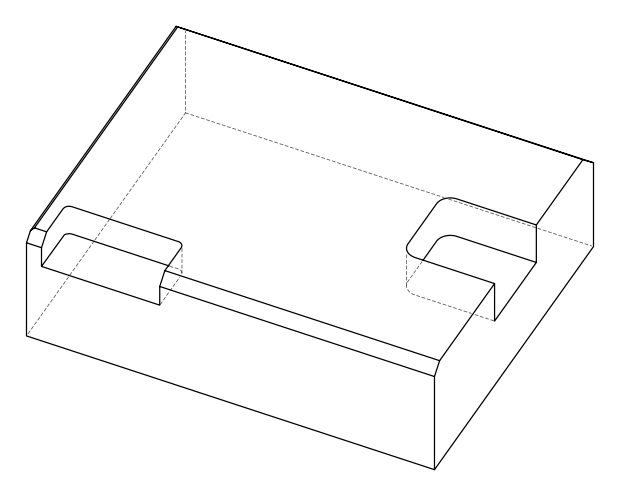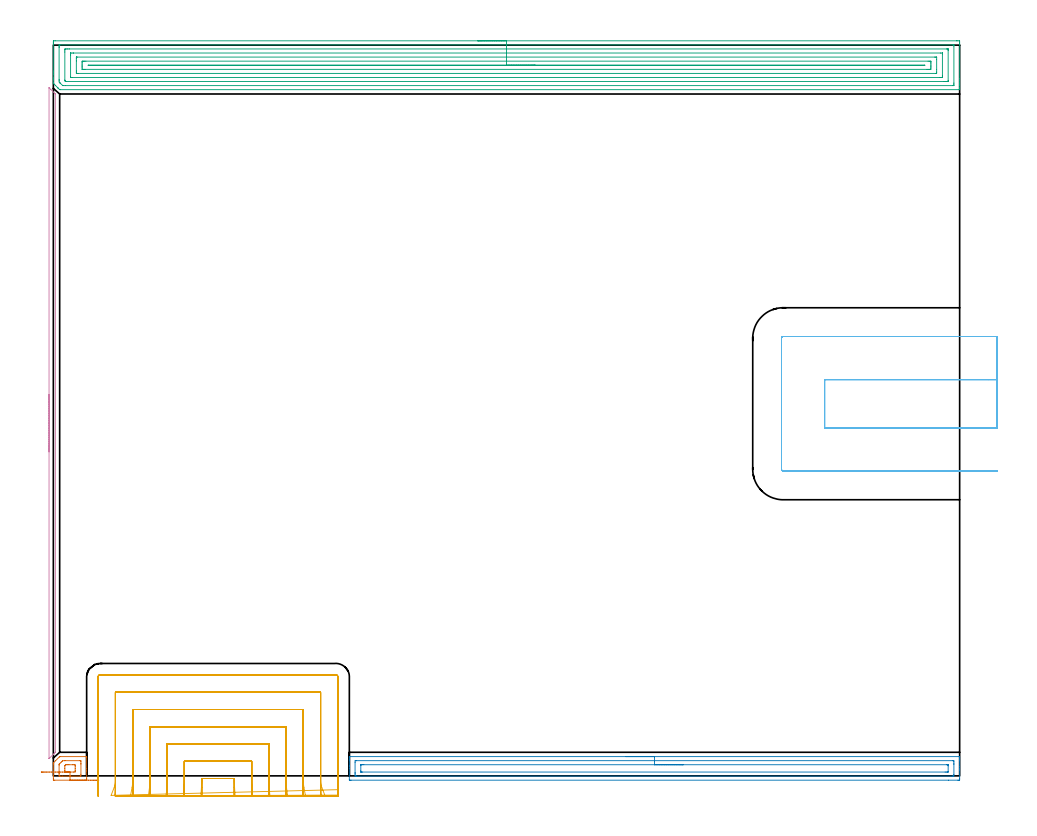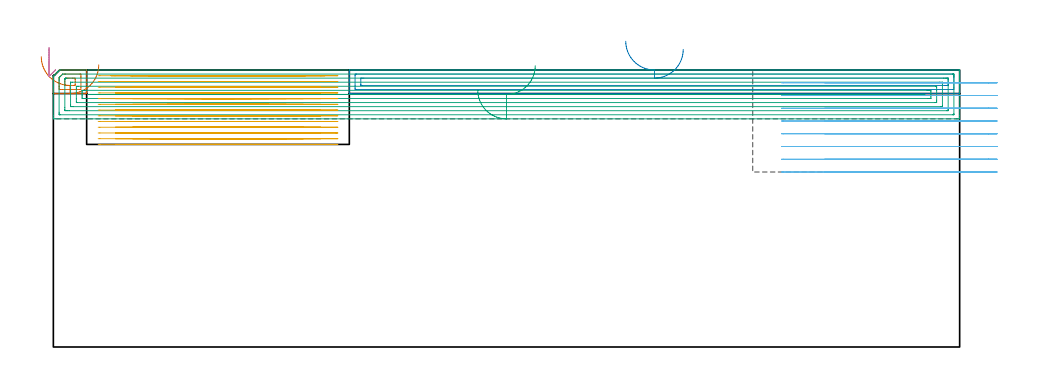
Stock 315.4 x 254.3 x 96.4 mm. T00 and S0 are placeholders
(PLAN: 6 operations, 2 tool changes, 65.6 min)
(1 AREA_MILL | FG_CHAMFER_SURFACE | UGT0205_001 | 0.5 min | 560 mm3)
(2 AREA_MILL_1 | FG_CHAMFER_SURFACE_1 | UGT0205_001 | 5.32 min | 7314 mm3)
(3 AREA_MILL_2 | FG_CHAMFER_SURFACE_2 | UGT0205_001 | 17.83 min | 45574 mm3)
(4 AREA_MILL_3 | FG_CHAMFER_SURFACE_3 | UGT0205_001 | 2.01 min | 559 mm3)
(5 MILL_SLOT | SLOT_PARTIAL_RECTANGULAR | NXT0201_009 | Follow Part, ap 2, ae 75% | 33.35 min | 92008 mm3)
(6 MILL_SLOT_1 | SLOT_PARTIAL_RECTANGULAR_1 | UGT0201_094 | Follow Part, ap 5, ae 75% | 6.57 min | 169039 mm3)
(TOOL UGT0205_001 | Chamfer Mill 20 x 3 x 45 deg. | D20 FL50 Z2)
(TOOL NXT0201_009 | ENDMILL 8mm [2P460-0800-NA 1630] | D8 FL26 Z6)
(TOOL UGT0201_094 | End mill 20 mm | D20 FL38 Z4)
(OP 1 AREA_MILL)
G17 G21 G94 G90
T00 M6
G54
G17 G0 G90 X15.8 Y-1.5 S1061 M3
G43 Z106.4 H0
Z98.2
G94 G1 X15.762 Z97.328 F250.
X15.648 Z96.463
X15.459 Z95.612
X15.197 Z94.78
X14.863 Z93.974
X14.46 Z93.2
X13.992 Z92.464
X13.46 Z91.772
X12.871 Z91.129
X12.228 Z90.539
X11.536 Z90.008
X10.8 Z89.54
X10.026 Z89.137
X9.22 Z88.803
X8.388 Z88.541
X7.537 Z88.352
X6.672 Z88.238
X5.8 Z88.2
X0.493
X0.006 Y-1.49 Z88.204
X0.003 Y-1.446 Z88.249
X0. Y-0.953 Z88.741
Y-0.168 Z89.531
Y-0.065 Z89.634
Y4.171 Z93.87
X0.002 Y4.377 Z94.075
X0.004 Y4.493 Z94.19
X0.051 Y4.553 Z94.25
X0.764 Y5.265 Z94.964
X2.097 Y6.597 Z96.296
X2.147 Y6.646 Z96.346
X2.206 Y6.695 Z96.391
X2.262 Y6.7 Z96.4
X11.541
X11.549 Y6.695 Z96.395
X11.552 Y6.693 Z96.393
X11.59 Y6.664 Z96.36
X11.6 Y6.574 Z96.272
Y2.497 Z92.196
Y1.712 Z91.405
Y-0.953 Z88.742
X11.597 Y-1.349 Z88.346
X11.59 Y-1.491 Z88.205
X11.448 Y-1.498 Z88.198
X11.107 Y-1.5 Z88.2
X5.8
Y-0.086 Z89.614
X3.168
X2.282 Y-0.085 Z89.615
X2.262 Y-0.084 Z89.616
X2.01 Y-0.065 Z89.635
X2.003 Y0.195 Z89.895
X2. Y0.823 Z90.523
Y1.087 Z90.787
X2.002 Y3.75 Z93.45
X2.01 Y4.014 Z93.714
X2.022 Y4.06 Z93.76
X2.043 Y4.087 Z93.787
X2.1 Y4.148 Z93.848
X2.262 Y4.313 Z94.013
X2.737 Y4.788 Z94.488
X3.147 Y5.196 Z94.896
X3.183 Y5.229 Z94.929
X3.227 Y5.265 Z94.965
X4.011 Y5.285 Z94.985
X4.031
X9.318
X9.338 Y5.284 Z94.984
X9.59 Y5.265 Z94.965
X9.597 Y5.004 Z94.704
X9.6 Y4.377 Z94.077
Y4.113 Z93.813
X9.599 Y0.561 Z90.261
X9.59 Y-0.065 Z89.635
X9.357 Y-0.084 Z89.616
X9.338 Y-0.085 Z89.615
X5.8 Y-0.086 Z89.614
Y1.328 Z91.028
X5.297 Y1.329 Z91.029
X4.916
X4.41 Y1.332 Z91.032
X4.031 Y1.335 Z91.035
X4.003 Y1.712 Z91.412
X4.001 Y1.742 Z91.442
X4. Y2.631 Z92.331
X4.003 Y3.488 Z93.188
X4.005 Y3.515 Z93.215
X4.031 Y3.62 Z93.32
X4.288 Y3.864 Z93.564
X4.538 Y3.868 Z93.568
X4.916 Y3.87 Z93.57
X5.419 Y3.871 Z93.571
X6.684
X7.191 Y3.868 Z93.568
X7.569 Y3.864 Z93.564
X7.597 Y3.488 Z93.188
X7.599 Y3.458 Z93.158
X7.6 Y2.6 Z92.3
X7.599 Y1.712 Z91.412
X7.598 Y1.682 Z91.382
X7.569 Y1.335 Z91.035
X7.064 Y1.331 Z91.031
X5.8 Y1.328 Z91.028
X4.928 Z91.066
X4.064 Z91.18
X3.212 Z91.368
X2.38 Z91.631
X1.574 Y1.327 Z91.964
X0.8 Z92.367
X0.064 Z92.835
X-0.628 Z93.366
X-1.272 Z93.956
X-1.861 Y1.326 Z94.599
X-2.393 Z95.291
X-2.861 Z96.026
X-3.264 Z96.8
X-3.599 Z97.606
X-3.861 Z98.438
X-4.05 Z99.289
X-4.164 Z100.154
X-4.202 Z101.026
G0 Z106.4
M5
M2
(OP 2 AREA_MILL_1)
G17 G21 G94 G90
T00 M6
G54
G17 G0 G90 X199.2 Y6.7 S1061 M3
G43 Z106.4 H0
G94 G1 X199.238 Z105.528 F250.
X199.352 Z104.664
X199.541 Z103.812
X199.803 Z102.98
X200.137 Z102.174
X200.54 Z101.4
X201.008 Z100.664
X201.54 Z99.972
X202.129 Z99.329
X202.772 Z98.74
X203.464 Z98.208
X204.2 Z97.74
X204.974 Z97.337
X205.78 Z97.003
X206.612 Z96.741
X207.464 Z96.552
X208.328 Z96.438
X209.2 Z96.4
X315.257
X315.39 Y6.697 Z96.388
X315.394 Y6.669 Z96.36
X315.4 Y6.349 Z96.048
Y5.834 Z95.533
Y5.265 Z94.96
Y3.204 Z92.901
Y2.603 Z92.297
Y2.013 Z91.709
Y-0.953 Z88.744
X315.398 Y-1.257 Z88.44
X315.39 Y-1.492 Z88.205
X315.155 Y-1.499 Z88.199
X314.812 Y-1.5 Z88.2
X311.511
X103.588
X103.243 Y-1.497 Z88.201
X103.01 Y-1.491 Z88.205
X103. Y-1.255 Z88.442
Y2.6 Z92.295
Y3.204 Z92.901
Y3.488 Z93.185
Y5.265 Z94.96
Y5.834 Z95.533
Y6.35 Z96.049
X103.006 Y6.669 Z96.36
X103.01 Y6.697 Z96.388
X103.143 Y6.7 Z96.4
X209.2
Y5.286 Z94.986
X313.008 Y5.285 Z94.985
X313.029
X313.39 Y5.265 Z94.965
X313.398 Y4.897 Z94.597
X313.4 Y4.377 Z94.077
Y4.007 Z93.707
X313.399 Y0.455 Z90.155
X313.39 Y-0.065 Z89.635
X313.049 Y-0.085 Z89.615
X313.029
X105.392
X105.371
X105.01 Y-0.065 Z89.635
X105.002 Y0.303 Z90.003
X105. Y0.823 Z90.523
Y1.193 Z90.893
X105.002 Y4.745 Z94.445
X105.01 Y5.265 Z94.965
X105.351 Y5.285 Z94.985
X105.371
X209.2 Y5.286 Z94.986
Y3.872 Z93.572
X310.862 Y3.871 Z93.571
X311.247 Y3.87 Z93.57
X311.373 Y3.867 Z93.567
X311.387 Y3.865 Z93.565
X311.393 Y3.824 Z93.524
X311.398 Y3.743 Z93.443
X311.399 Y3.641 Z93.341
X311.4 Y3.488 Z93.188
X311.398 Y1.56 Z91.26
X311.39 Y1.406 Z91.106
X311.382 Y1.335 Z91.035
X311.342 Y1.333 Z91.033
X311.247 Y1.33 Z91.03
X310.74 Y1.329 Z91.029
X310.355 Y1.328 Z91.028
X107.538 Y1.329 Z91.029
X107.153 Y1.33 Z91.03
X107.027 Y1.333 Z91.033
X107.013 Y1.334 Z91.034
X107.007 Y1.376 Z91.076
X107.002 Y1.457 Z91.157
X107.001 Y1.559 Z91.259
X107. Y1.712 Z91.412
X107.002 Y3.639 Z93.339
X107.01 Y3.793 Z93.493
X107.018 Y3.865 Z93.565
X107.058 Y3.867 Z93.567
X107.153 Y3.869 Z93.569
X107.66 Y3.871 Z93.571
X108.045 Y3.872 Z93.572
X209.2
X210.072 Z93.61
X210.936 Z93.723
X211.788 Z93.912
X212.62 Z94.175
X213.426 Z94.508
X214.2 Z94.911
X214.936 Z95.38
X215.628 Z95.911
X216.271 Z96.5
X216.86 Z97.144
X217.392 Z97.836
X217.86 Z98.572
X218.263 Z99.345
X218.597 Z100.151
X218.859 Z100.983
X219.048 Z101.835
X219.162 Z102.7
X219.2 Z103.572
G0 Z106.4
M5
M2
(OP 3 AREA_MILL_2)
G17 G21 G94 G90
T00 M6
G54
G17 G0 G90 X147.7 Y255.8 S1061 M3
G43 Z106.4 H0
Z89.4
G94 G1 X147.738 Z88.528 F250.
X147.852 Z87.664
X148.041 Z86.812
X148.303 Z85.98
X148.637 Z85.174
X149.04 Z84.4
X149.509 Z83.664
X150.04 Z82.972
X150.629 Z82.329
X151.272 Z81.74
X151.964 Z81.208
X152.7 Z80.74
X153.474 Z80.337
X154.28 Z80.003
X155.112 Z79.741
X155.964 Z79.552
X156.828 Z79.438
X157.7 Z79.4
X314.268
X314.793 Y255.798 Z79.402
X315.312 Y255.794 Z79.404
X315.392 Y255.792 Z79.406
X315.396 Y255.278 Z79.919
X315.4 Y254.675 Z80.522
Y242.584 Z92.611
Y241.981 Z93.213
Y241.414 Z93.783
Y241.095 Z94.101
Y240.528 Z94.668
Y240.208 Z94.987
Y239.569 Z95.63
Y239.176 Z96.023
Y238.828 Z96.363
X315.391 Y238.803 Z96.388
X315.239 Y238.8 Z96.4
X2.392
X2.195 Y238.805 Z96.39
X1.627 Y239.372 Z95.827
X1.556 Y239.443 Z95.756
X1.5 Y239.498 Z95.698
X0.79 Y240.208 Z94.988
X0.461 Y240.538 Z94.661
X0.231 Y240.769 Z94.431
X0.012 Y240.989 Z94.209
X0.001 Y241.004 Z94.193
X0. Y241.113 Z94.087
Y241.238 Z93.962
Y242.229 Z92.971
Y242.868 Z92.328
Y244.073 Z91.124
Y244.641 Z90.554
Y245.243 Z89.952
Y254.676 Z80.522
X0.004 Y255.278 Z79.919
X0.008 Y255.792 Z79.406
X0.088 Y255.794 Z79.404
X0.607 Y255.8 Z79.4
X157.7
Y254.386 Z80.814
X313.008
X313.23 Y254.384 Z80.816
X313.338 Y254.381 Z80.819
X313.384 Y254.379 Z80.821
X313.39 Y254.348 Z80.852
X313.395 Y254.249 Z80.951
X313.399 Y254.003 Z81.197
X313.4 Y241.095 Z94.105
X313.399 Y240.707 Z94.493
X313.39 Y240.316 Z94.884
X313.386 Y240.221 Z94.979
X313.34 Y240.218 Z94.982
X313.229 Y240.216 Z94.984
X313.008 Y240.214 Z94.986
X4.177
X3.285 Y240.216 Z94.984
X3.276 Y240.217 Z94.983
X2.392 Y241.058 Z94.142
X2.374 Y241.076 Z94.124
X2.356 Y241.095 Z94.105
X2.01 Y241.474 Z93.726
X2.004 Y241.981 Z93.219
X2.001 Y242.37 Z92.83
X2. Y253.505 Z81.695
X2.001 Y253.893 Z81.307
X2.01 Y254.284 Z80.916
X2.014 Y254.379 Z80.821
X2.06 Y254.382 Z80.818
X2.171 Y254.384 Z80.816
X2.392 Y254.386 Z80.814
X157.7
Y252.972 Z82.228
X310.868 Y252.971 Z82.229
X311.223 Y252.969 Z82.231
X311.34 Y252.967 Z82.233
X311.378 Y252.965 Z82.235
X311.39 Y252.953 Z82.247
X311.393 Y252.912 Z82.288
X311.398 Y252.795 Z82.405
X311.4 Y252.619 Z82.581
Y252.443 Z82.757
X311.399 Y241.981 Z93.219
X311.397 Y241.808 Z93.392
X311.39 Y241.636 Z93.564
X311.223 Y241.634 Z93.566
X310.684 Y241.63 Z93.57
X310.33 Y241.629 Z93.571
X309.793 Y241.628 Z93.572
X4.532 Y241.629 Z93.571
X4.355 Y241.63 Z93.57
X4.312 Y241.633 Z93.567
X4.294 Y241.635 Z93.565
X4.268 Y241.655 Z93.545
X4.177 Y241.733 Z93.467
X4.054 Y241.855 Z93.345
X4.024 Y241.887 Z93.313
X4.01 Y241.924 Z93.276
X4.007 Y241.981 Z93.219
X4.001 Y242.156 Z93.044
X4. Y251.909 Z83.291
X4.001 Y252.619 Z82.581
X4.003 Y252.792 Z82.408
X4.01 Y252.964 Z82.236
X4.177 Y252.966 Z82.234
X4.716 Y252.97 Z82.23
X5.07 Y252.971 Z82.229
X5.607 Y252.972 Z82.228
X157.7
Y251.557 Z83.643
X308.721
X309.309 Y251.554 Z83.646
X309.376 Y251.552 Z83.648
X309.39 Y251.55 Z83.65
X309.393 Y251.531 Z83.669
X309.397 Y251.482 Z83.718
X309.399 Y251.282 Z83.918
X309.4 Y243.754 Z91.446
X309.398 Y243.329 Z91.871
X309.394 Y243.117 Z92.083
X309.39 Y243.065 Z92.135
X309.386 Y243.049 Z92.151
X309.363 Y243.048 Z92.152
X309.259 Y243.045 Z92.155
X308.545 Y243.043 Z92.157
X308.369
X6.679
X6.092 Y243.046 Z92.154
X6.024 Y243.048 Z92.152
X6.01 Y243.05 Z92.15
X6.007 Y243.069 Z92.131
X6.004 Y243.118 Z92.082
X6.001 Y243.318 Z91.882
X6. Y250.846 Z84.354
X6.002 Y251.271 Z83.929
X6.006 Y251.483 Z83.717
X6.01 Y251.535 Z83.665
X6.014 Y251.551 Z83.649
X6.037 Y251.552 Z83.648
X6.141 Y251.555 Z83.645
X6.855 Y251.557 Z83.643
X7.031
X157.7
Y250.143 Z85.057
X306.76
X306.945 Y250.141 Z85.059
X307.314 Y250.136 Z85.064
X307.391 Y250.131 Z85.069
X307.394 Y250.106 Z85.094
X307.398 Y250.05 Z85.15
X307.399 Y249.959 Z85.241
X307.4 Y249.323 Z85.877
Y245.778 Z89.422
Y244.891 Z90.309
X307.397 Y244.641 Z90.559
X307.393 Y244.482 Z90.718
X307.391 Y244.468 Z90.732
X307.35 Y244.464 Z90.736
X307.253 Y244.459 Z90.741
X307.13 Y244.457 Z90.743
X8.64
X8.455 Y244.459 Z90.741
X8.086 Y244.464 Z90.736
X8.009 Y244.469 Z90.731
X8.006 Y244.494 Z90.706
X8.002 Y244.55 Z90.65
X8.001 Y244.641 Z90.559
X8. Y245.276 Z89.924
Y248.822 Z86.378
Y249.709 Z85.491
X8.003 Y249.959 Z85.241
X8.007 Y250.118 Z85.082
X8.009 Y250.132 Z85.068
X8.05 Y250.136 Z85.064
X8.147 Y250.141 Z85.059
X8.27 Y250.143 Z85.057
X157.7
Y248.729 Z86.471
X304.429 Y248.728 Z86.472
X304.975 Y248.725 Z86.475
X305.328 Y248.722 Z86.478
X305.39 Y248.714 Z86.486
X305.396 Y248.655 Z86.545
X305.399 Y248.186 Z87.014
X305.4 Y247.764 Z87.436
Y247.3 Z87.9
Y246.878 Z88.322
X305.396 Y246.414 Z88.786
X305.391 Y246. Z89.2
X305.375 Y245.878 Z89.322
X305.247 Y245.876 Z89.324
X304.975 Y245.873 Z89.327
X304.628 Y245.871 Z89.329
X304.082
X10.971 Y245.872 Z89.328
X10.425 Y245.875 Z89.325
X10.072 Y245.878 Z89.322
X10.01 Y245.886 Z89.314
X10.004 Y245.945 Z89.255
X10.001 Y246.414 Z88.786
X10. Y246.836 Z88.364
Y247.3 Z87.9
Y247.722 Z87.478
X10.004 Y248.186 Z87.014
X10.009 Y248.6 Z86.6
X10.025 Y248.722 Z86.478
X10.153 Y248.724 Z86.476
X10.425 Y248.727 Z86.473
X10.772 Y248.729 Z86.471
X11.318
X157.7
Y247.315 Z87.885
X303.189 Y247.314 Z87.886
X303.305 Y247.3 Z87.9
X303.204 Y247.286 Z87.914
X12.211
X12.095 Y247.3 Z87.9
X12.196 Y247.314 Z87.886
X157.7 Y247.315 Z87.885
X158.572 Z87.923
X159.437 Z88.037
X160.288 Z88.226
X161.12 Z88.488
X161.926 Z88.822
X162.7 Z89.225
X163.436 Z89.694
X164.128 Z90.225
X164.771 Z90.814
X165.36 Z91.457
X165.892 Z92.15
X166.36 Z92.885
X166.763 Z93.659
X167.097 Z94.465
X167.359 Z95.297
X167.548 Z96.149
X167.662 Z97.014
X167.7 Z97.885
G0 Z106.4
M5
M2
(OP 4 AREA_MILL_3)
G17 G21 G94 G90
T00 M6
G54
G17 G0 G90 X-1.5 Y112.75 S1061 M3
G43 Z106.4 H0
Z104.2
G94 G1 Y112.788 Z103.328 F250.
Y112.902 Z102.464
Y113.091 Z101.612
Y113.353 Z100.78
Y113.687 Z99.974
Y114.09 Z99.2
Y114.558 Z98.464
Y115.09 Z97.772
Y115.679 Z97.129
Y116.322 Z96.54
Y117.014 Z96.008
Y117.75 Z95.54
Y118.524 Z95.137
Y119.33 Z94.803
Y120.162 Z94.541
Y121.014 Z94.352
Y121.878 Z94.238
Y122.75 Z94.2
Y239.373
X-1.496 Y239.448 Z94.203
X-1.492 Y239.481 Z94.204
X-1.395 Y239.396 Z94.304
X-0.882 Y238.882 Z94.817
X0.475 Y237.525 Z96.175
X0.636 Y237.362 Z96.333
X0.696 Y237.295 Z96.389
X0.7 Y237.096 Z96.4
Y8.404
X0.696 Y8.205 Z96.389
X0.636 Y8.138 Z96.333
X0.475 Y7.975 Z96.175
X0.033 Y7.533 Z95.733
X-1.395 Y6.104 Z94.304
X-1.492 Y6.019 Z94.204
X-1.496 Y6.052 Z94.203
X-1.5 Y6.127 Z94.2
Y122.75
Y123.622 Z94.238
Y124.486 Z94.352
Y125.338 Z94.541
Y126.17 Z94.803
Y126.976 Z95.137
Y127.75 Z95.54
Y128.486 Z96.008
Y129.178 Z96.54
Y129.821 Z97.129
Y130.41 Z97.772
Y130.942 Z98.464
Y131.41 Z99.2
Y131.813 Z99.974
Y132.147 Z100.78
Y132.409 Z101.612
Y132.598 Z102.464
Y132.712 Z103.328
Y132.75 Z104.2
G0 Z106.4
M5
M2
(OP 5 MILL_SLOT)
G17 G21 G94 G90
T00 M6
G54
G17 G0 G90 X63.249 Y-6.994 S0 M3
G43 Z106.4 H1
Z94.408
G94 G1 X63.067 Y-4. F250.
G2 X63. Y-1.812 R36. F500.
G1 Y-0.9
X51.6
Y-1.81
G2 X51.533 Y-4. R36.
G1 X51.351 Y-6.994 F250.
X69.299 Y-6.992
X69.08 Y-4.
G2 X69. Y-1.812 R30. F500.
G1 Y5.1
X45.6
Y-1.81
G2 X45.52 Y-4. R30.
G1 X45.301 Y-6.992 F250.
X75.373 Y-6.988
X75.1 Y-4.
G2 X75. Y-1.812 R24. F500.
G1 Y11.1
X39.6
Y-1.81
G2 X39.5 Y-4. R24.
G1 X39.226 Y-6.987 F250.
X81.498 Y-6.978
X81.133 Y-4.
G2 X81. Y-1.812 R18. F500.
G1 Y17.1
X33.6
Y-1.81
G2 X33.466 Y-4. R18.
G1 X33.101 Y-6.978 F250.
X87.748 Y-6.95
X87.201 Y-4.
G2 X87. Y-1.812 R12. F500.
G1 Y23.1
X27.6
Y-1.81
G2 X27.399 Y-4. R12.
G1 X26.851 Y-6.95 F250.
X94.507 Y-6.793
X93.413 Y-4.
G2 X93. Y-1.812 R6. F500.
G1 Y29.1
X21.6
Y-1.81
G2 X21.186 Y-4. R6.
G1 X20.091 Y-6.793 F250.
X99. Y-4.812
Y-1.812
Y34.5 F500.
G3 X98.4 Y35.1 R0.6
G1 X16.2
G3 X15.6 Y34.5 R0.6
G1 Y-1.81
Y-4.81 F250.
G0 X63.027 Y-7. Z92.415
G1 X63.001 Y-4.
G2 X63. Y-3.697 R36. F500.
G1 Y-0.9
X51.6
Y-3.697
G2 X51.599 Y-4. R36.
G1 X51.573 Y-7. F250.
X69.032
X69.002 Y-4.
G2 X69. Y-3.697 R30. F500.
G1 Y5.1
X45.6
Y-3.697
G2 X45.598 Y-4. R30.
G1 X45.568 Y-7. F250.
X75.04
X75.002 Y-4.
G2 X75. Y-3.697 R24. F500.
G1 Y11.1
X39.6
Y-3.697
G2 X39.598 Y-4. R24.
G1 X39.56 Y-7. F250.
X81.053
X81.003 Y-4.
G2 X81. Y-3.697 R18. F500.
G1 Y17.1
X33.6
Y-3.697
G2 X33.597 Y-4. R18.
G1 X33.547 Y-7. F250.
X87.08 Y-6.999
X87.004 Y-4.
G2 X87. Y-3.697 R12. F500.
G1 Y23.1
X27.6
Y-3.697
G2 X27.596 Y-4. R12.
G1 X27.52 Y-6.999 F250.
X93.159 Y-6.996
X93.008 Y-4.
G2 X93. Y-3.697 R6. F500.
G1 Y29.1
X21.6
Y-3.697
G2 X21.592 Y-4. R6.
G1 X21.441 Y-6.996 F250.
X99. Y-6.697
Y-3.697
Y34.5 F500.
G3 X98.4 Y35.1 R0.6
G1 X16.2
G3 X15.6 Y34.5 R0.6
G1 Y-3.697
Y-6.697 F250.
G0 X63. Y-7. Z90.423
G1 Y-4.
Y-0.9 F500.
X51.6
Y-4.
Y-7. F250.
X69.
Y-4.
Y5.1 F500.
X45.6
Y-4.
Y-7. F250.
X75.
Y-4.
Y11.1 F500.
X39.6
Y-4.
Y-7. F250.
X81.
Y-4.
Y17.1 F500.
X33.6
Y-4.
Y-7. F250.
X87.
Y-4.
Y23.1 F500.
X27.6
Y-4.
Y-7. F250.
X93.
Y-4.
Y29.1 F500.
X21.6
Y-4.
Y-7. F250.
X99.
Y-4.
Y34.5 F500.
G3 X98.4 Y35.1 R0.6
G1 X16.2
G3 X15.6 Y34.5 R0.6
G1 Y-4.
Y-7. F250.
G0 X63. Z88.431
G1 Y-4.
Y-0.9 F500.
X51.6
Y-4.
Y-7. F250.
X69.
Y-4.
Y5.1 F500.
X45.6
Y-4.
Y-7. F250.
X75.
Y-4.
Y11.1 F500.
X39.6
Y-4.
Y-7. F250.
X81.
Y-4.
Y17.1 F500.
X33.6
Y-4.
Y-7. F250.
X87.
Y-4.
Y23.1 F500.
X27.6
Y-4.
Y-7. F250.
X93.
Y-4.
Y29.1 F500.
X21.6
Y-4.
Y-7. F250.
X99.
Y-4.
Y34.5 F500.
G3 X98.4 Y35.1 R0.6
G1 X16.2
G3 X15.6 Y34.5 R0.6
G1 Y-4.
Y-7. F250.
G0 X63. Z86.438
G1 Y-4.
Y-0.9 F500.
X51.6
Y-4.
Y-7. F250.
X69.
Y-4.
Y5.1 F500.
X45.6
Y-4.
Y-7. F250.
X75.
Y-4.
Y11.1 F500.
X39.6
Y-4.
Y-7. F250.
X81.
Y-4.
Y17.1 F500.
X33.6
Y-4.
Y-7. F250.
X87.
Y-4.
Y23.1 F500.
X27.6
Y-4.
Y-7. F250.
X93.
Y-4.
Y29.1 F500.
X21.6
Y-4.
Y-7. F250.
X99.
Y-4.
Y34.5 F500.
G3 X98.4 Y35.1 R0.6
G1 X16.2
G3 X15.6 Y34.5 R0.6
G1 Y-4.
Y-7. F250.
G0 X63. Z84.446
G1 Y-4.
Y-0.9 F500.
X51.6
Y-4.
Y-7. F250.
X69.
Y-4.
Y5.1 F500.
X45.6
Y-4.
Y-7. F250.
X75.
Y-4.
Y11.1 F500.
X39.6
Y-4.
Y-7. F250.
X81.
Y-4.
Y17.1 F500.
X33.6
Y-4.
Y-7. F250.
X87.
Y-4.
Y23.1 F500.
X27.6
Y-4.
Y-7. F250.
X93.
Y-4.
Y29.1 F500.
X21.6
Y-4.
Y-7. F250.
X99.
Y-4.
Y34.5 F500.
G3 X98.4 Y35.1 R0.6
G1 X16.2
G3 X15.6 Y34.5 R0.6
G1 Y-4.
Y-7. F250.
G0 X63. Z82.454
G1 Y-4.
Y-0.9 F500.
X51.6
Y-4.
Y-7. F250.
X69.
Y-4.
Y5.1 F500.
X45.6
Y-4.
Y-7. F250.
X75.
Y-4.
Y11.1 F500.
X39.6
Y-4.
Y-7. F250.
X81.
Y-4.
Y17.1 F500.
X33.6
Y-4.
Y-7. F250.
X87.
Y-4.
Y23.1 F500.
X27.6
Y-4.
Y-7. F250.
X93.
Y-4.
Y29.1 F500.
X21.6
Y-4.
Y-7. F250.
X99.
Y-4.
Y34.5 F500.
G3 X98.4 Y35.1 R0.6
G1 X16.2
G3 X15.6 Y34.5 R0.6
G1 Y-4.
Y-7. F250.
G0 X63. Z80.462
G1 Y-4.
Y-0.9 F500.
X51.6
Y-4.
Y-7. F250.
X69.
Y-4.
Y5.1 F500.
X45.6
Y-4.
Y-7. F250.
X75.
Y-4.
Y11.1 F500.
X39.6
Y-4.
Y-7. F250.
X81.
Y-4.
Y17.1 F500.
X33.6
Y-4.
Y-7. F250.
X87.
Y-4.
Y23.1 F500.
X27.6
Y-4.
Y-7. F250.
X93.
Y-4.
Y29.1 F500.
X21.6
Y-4.
Y-7. F250.
X99.
Y-4.
Y34.5 F500.
G3 X98.4 Y35.1 R0.6
G1 X16.2
G3 X15.6 Y34.5 R0.6
G1 Y-4.
Y-7. F250.
G0 X63. Z78.469
G1 Y-4.
Y-0.9 F500.
X51.6
Y-4.
Y-7. F250.
X69.
Y-4.
Y5.1 F500.
X45.6
Y-4.
Y-7. F250.
X75.
Y-4.
Y11.1 F500.
X39.6
Y-4.
Y-7. F250.
X81.
Y-4.
Y17.1 F500.
X33.6
Y-4.
Y-7. F250.
X87.
Y-4.
Y23.1 F500.
X27.6
Y-4.
Y-7. F250.
X93.
Y-4.
Y29.1 F500.
X21.6
Y-4.
Y-7. F250.
X99.
Y-4.
Y34.5 F500.
G3 X98.4 Y35.1 R0.6
G1 X16.2
G3 X15.6 Y34.5 R0.6
G1 Y-4.
Y-7. F250.
G0 X63. Z76.477
G1 Y-4.
Y-0.9 F500.
X51.6
Y-4.
Y-7. F250.
X69.
Y-4.
Y5.1 F500.
X45.6
Y-4.
Y-7. F250.
X75.
Y-4.
Y11.1 F500.
X39.6
Y-4.
Y-7. F250.
X81.
Y-4.
Y17.1 F500.
X33.6
Y-4.
Y-7. F250.
X87.
Y-4.
Y23.1 F500.
X27.6
Y-4.
Y-7. F250.
X93.
Y-4.
Y29.1 F500.
X21.6
Y-4.
Y-7. F250.
X99.
Y-4.
Y34.5 F500.
G3 X98.4 Y35.1 R0.6
G1 X16.2
G3 X15.6 Y34.5 R0.6
G1 Y-4.
Y-7. F250.
G0 X63. Z74.485
G1 Y-4.
Y-0.9 F500.
X51.6
Y-4.
Y-7. F250.
X69.
Y-4.
Y5.1 F500.
X45.6
Y-4.
Y-7. F250.
X75.
Y-4.
Y11.1 F500.
X39.6
Y-4.
Y-7. F250.
X81.
Y-4.
Y17.1 F500.
X33.6
Y-4.
Y-7. F250.
X87.
Y-4.
Y23.1 F500.
X27.6
Y-4.
Y-7. F250.
X93.
Y-4.
Y29.1 F500.
X21.6
Y-4.
Y-7. F250.
X99.
Y-4.
Y34.5 F500.
G3 X98.4 Y35.1 R0.6
G1 X16.2
G3 X15.6 Y34.5 R0.6
G1 Y-4.
Y-7. F250.
G0 X63. Z72.492
G1 Y-4.
Y-0.9 F500.
X51.6
Y-4.
Y-7. F250.
X69.
Y-4.
Y5.1 F500.
X45.6
Y-4.
Y-7. F250.
X75.
Y-4.
Y11.1 F500.
X39.6
Y-4.
Y-7. F250.
X81.
Y-4.
Y17.1 F500.
X33.6
Y-4.
Y-7. F250.
X87.
Y-4.
Y23.1 F500.
X27.6
Y-4.
Y-7. F250.
X93.
Y-4.
Y29.1 F500.
X21.6
Y-4.
Y-7. F250.
X99.
Y-4.
Y34.5 F500.
G3 X98.4 Y35.1 R0.6
G1 X16.2
G3 X15.6 Y34.5 R0.6
G1 Y-4.
Y-7. F250.
G0 X63. Z70.5
G1 Y-4.
Y-0.9 F500.
X51.6
Y-4.
Y-7. F250.
X69.
Y-4.
Y5.1 F500.
X45.6
Y-4.
Y-7. F250.
X75.
Y-4.
Y11.1 F500.
X39.6
Y-4.
Y-7. F250.
X81.
Y-4.
Y17.1 F500.
X33.6
Y-4.
Y-7. F250.
X87.
Y-4.
Y23.1 F500.
X27.6
Y-4.
Y-7. F250.
X93.
Y-4.
Y29.1 F500.
X21.6
Y-4.
Y-7. F250.
X99.
Y-4.
Y34.5 F500.
G3 X98.4 Y35.1 R0.6
G1 X16.2
G3 X15.6 Y34.5 R0.6
G1 Y-4.
Y-7. F250.
G0 Z106.4
M5
M2
(OP 6 MILL_SLOT_1)
G17 G21 G94 G90
T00 M6
G54
G17 G0 G90 X328.4 Y137.9 S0 M3
G43 Z106.4 H0
Z91.962
G94 G1 X325.4 F250.
X268.4 F500.
Y121.1
X325.4
X328.4 F250.
Y152.9
X325.4
X254. F500.
G3 X253.4 Y152.3 R0.6
G1 Y106.7
G3 X254. Y106.1 R0.6
G1 X325.4
X328.4 F250.
G0 Y137.9 Z87.525
G1 X325.4
X268.4 F500.
Y121.1
X325.4
X328.4 F250.
Y152.9
X325.4
X254. F500.
G3 X253.4 Y152.3 R0.6
G1 Y106.7
G3 X254. Y106.1 R0.6
G1 X325.4
X328.4 F250.
G0 Y137.9 Z83.087
G1 X325.4
X268.4 F500.
Y121.1
X325.4
X328.4 F250.
Y152.9
X325.4
X254. F500.
G3 X253.4 Y152.3 R0.6
G1 Y106.7
G3 X254. Y106.1 R0.6
G1 X325.4
X328.4 F250.
G0 Y137.9 Z78.65
G1 X325.4
X268.4 F500.
Y121.1
X325.4
X328.4 F250.
Y152.9
X325.4
X254. F500.
G3 X253.4 Y152.3 R0.6
G1 Y106.7
G3 X254. Y106.1 R0.6
G1 X325.4
X328.4 F250.
G0 Y137.9 Z74.212
G1 X325.4
X268.4 F500.
Y121.1
X325.4
X328.4 F250.
Y152.9
X325.4
X254. F500.
G3 X253.4 Y152.3 R0.6
G1 Y106.7
G3 X254. Y106.1 R0.6
G1 X325.4
X328.4 F250.
G0 Y137.9 Z69.775
G1 X325.4
X268.4 F500.
Y121.1
X325.4
X328.4 F250.
Y152.9
X325.4
X254. F500.
G3 X253.4 Y152.3 R0.6
G1 Y106.7
G3 X254. Y106.1 R0.6
G1 X325.4
X328.4 F250.
G0 Y137.9 Z65.337
G1 X325.4
X268.4 F500.
Y121.1
X325.4
X328.4 F250.
Y152.9
X325.4
X254. F500.
G3 X253.4 Y152.3 R0.6
G1 Y106.7
G3 X254. Y106.1 R0.6
G1 X325.4
X328.4 F250.
G0 Y137.9 Z60.9
G1 X325.4
X268.4 F500.
Y121.1
X325.4
X328.4 F250.
Y152.9
X325.4
X254. F500.
G3 X253.4 Y152.3 R0.6
G1 Y106.7
G3 X254. Y106.1 R0.6
G1 X325.4
X328.4 F250.
G0 Z106.4
M5
M2
